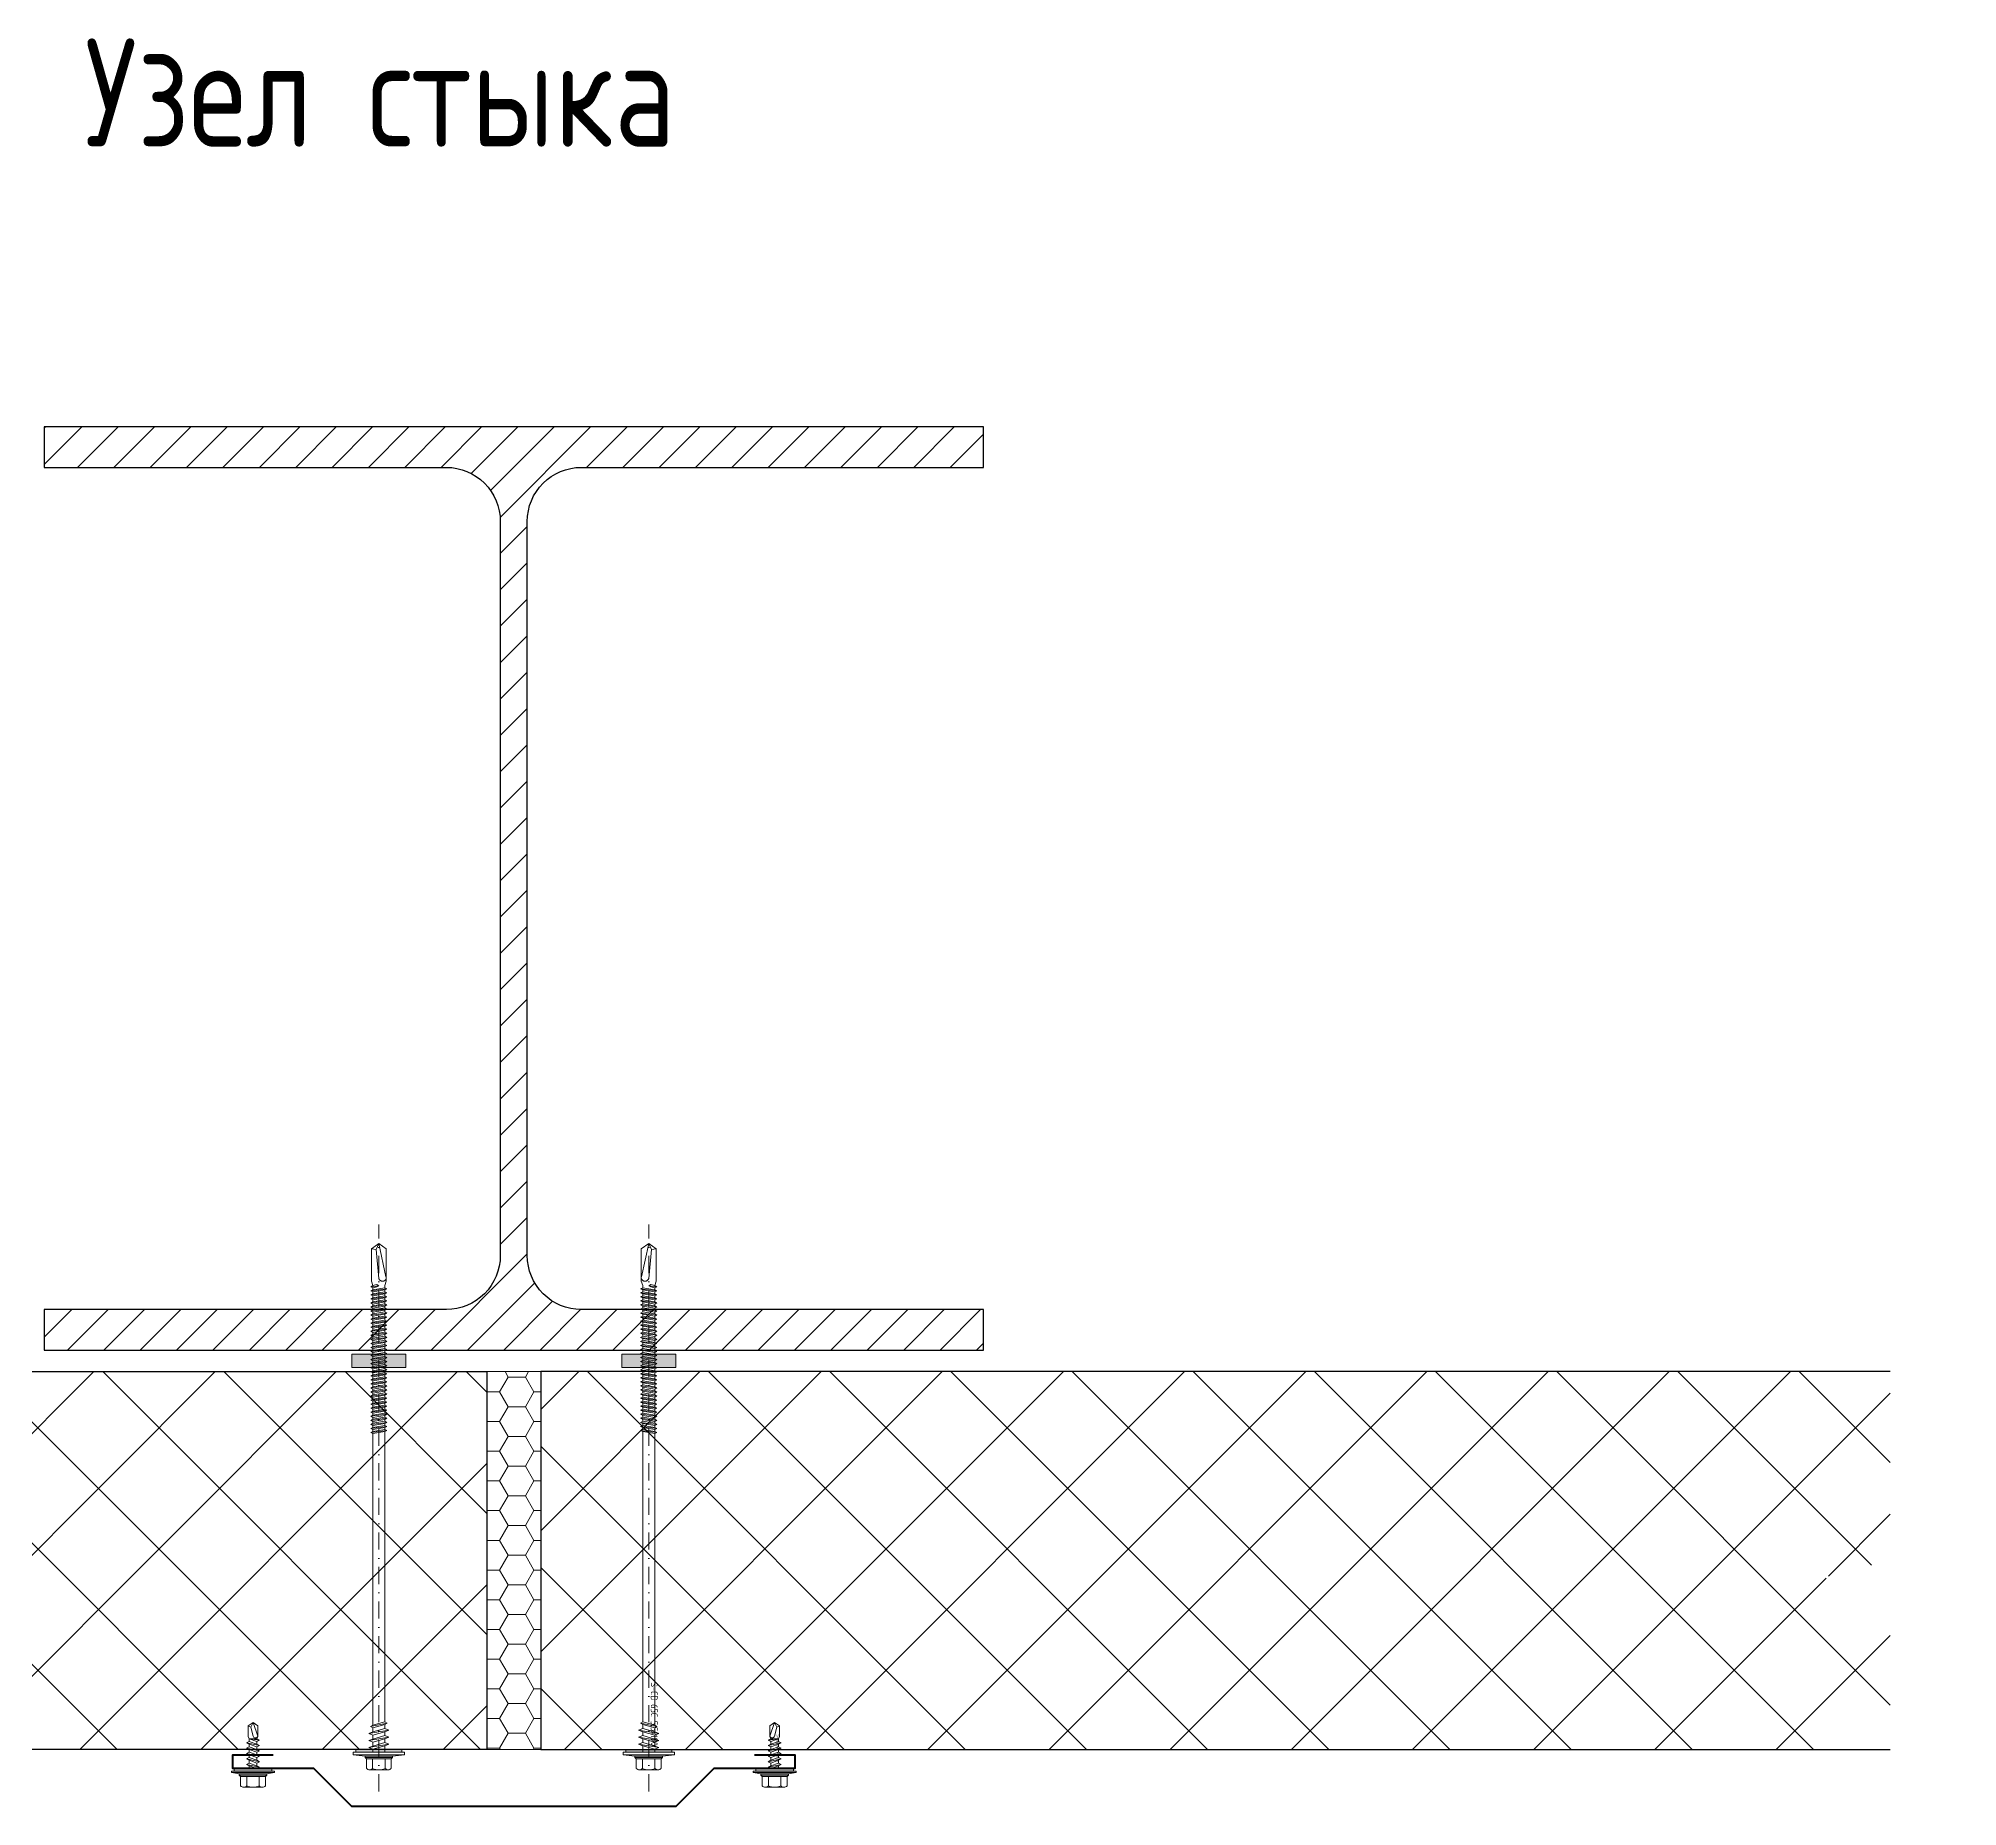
# Model space of a CAD drawing. Header units: millimetres. Extents: x -351329 to 406471, y -253833 to 111767.
# Drawn here: x -246824 to -246113, y -188530 to -187875 of the extents above; entities that cross this region are included whole.
import ezdxf

# ---------------------------------------------------------------- set-up
doc = ezdxf.new("R2010")
doc.units = ezdxf.units.MM
doc.linetypes.add('DASHDOT', pattern=[25.4, 12.7, -6.35, 0, -6.35])
for name, color, linetype, lineweight in [('_Саморез', 12, 'Continuous', 9), ('_Сендвичи', 230, 'Continuous', 30), ('_Текст', 141, 'Continuous', 20), ('_Фасонные эл.', 7, 'Continuous', 40), ('выноска', 7, 'Continuous', 13), ('Нумерация', 91, 'Continuous', 30), ('тонкие', 221, 'Continuous', 13)]:
    doc.layers.add(name, color=color, linetype=linetype, lineweight=lineweight)
doc.styles.add('GOST 2.304', font='CS_Gost2304.shx')
doc.styles.add('Museo sans', font='CS_Gost2304.shx')
doc.dimstyles.new('SPDS', dxfattribs={"dimscale": 100, "dimtxt": 2.5, "dimasz": 2.5, "dimexe": 1.25, "dimexo": 0.625, "dimtad": 1, "dimdec": 0, "dimrnd": 0.001, "dimtxsty": 'GOST 2.304', "dimblk": 'OBLIQUE', "dimcen": 2.5, "dimdle": 2, "dimadec": 0, "dimazin": 2, "dimtfac": 0.75, "dimtdec": 0, "dimtmove": 1, "dimatfit": 3, "dimfxl": 1, "dimtolj": 1, "dimarcsym": 0})
pattern_1 = [(45, (-264515.524, -170159.844), (-22.45064, 22.45064), []), (135, (-264515.524, -170159.844), (-22.45064, -22.45064), [])]

# ---------------------------------------------------------------- blocks, each defined once
blk = doc.blocks.new('*D723')
at = {"layer": 'Defpoints', "color": 0, "transparency": 16777216}
for p in [(0, 2.5), (0, -187.5), (0, -187.5)]:
    blk.add_point(p, dxfattribs=at)
at = {"layer": 'Defpoints', "color": 0, "transparency": 16777216, "insert": (-2.02, -13.1), "char_height": 2.5, "attachment_point": 5, "rotation": 90, "style": 'GOST 2.304'}
blk.add_mtext('\\A1;S-CD 65C 5.5х190', dxfattribs=at)
blk = doc.blocks.new('_Oblique')
at = {"layer": 'выноска', "color": 0, "lineweight": -2}
blk.add_line((-0.5, -0.5), (0.5, 0.5), dxfattribs=at)
blk = doc.blocks.new('*D728')
at = {"layer": 'Defpoints', "color": 0, "transparency": 16777216}
for p in [(0, 2), (0, -17), (0, -17)]:
    blk.add_point(p, dxfattribs=at)
at = {"layer": 'Defpoints', "color": 0, "transparency": 16777216, "insert": (-1.18, -7.5), "char_height": 1, "attachment_point": 5, "rotation": 90, "style": 'GOST 2.304'}
blk.add_mtext('\\A1;S-MD 53Z 4.8х19', dxfattribs=at)
blk = doc.blocks.new('*U722')
at = {"layer": '_Саморез'}
h = blk.add_hatch(color=256, dxfattribs=at)
h.paths.add_polyline_path([(8.5, 0), (8.5, 1), (0, 1), (0, 0)])
h.paths.add_polyline_path([(-8.5, 1), (-8.5, 0), (0, 0), (0, 1)])
for p, q in [((3.75, -2), (-3.75, -0.7)), ((3.75, -4.6), (-3.75, -3.3)), ((3.75, -7.2), (-3.75, -5.9)), ((3.05, -9.8), (-3.05, -8.5)), ((3, -118.2), (-3, -117.45)), ((3, -119.7), (-3, -118.95)), ((3, -121.2), (-3, -120.45)), ((3, -122.7), (-3, -121.95)), ((3, -124.2), (-3, -123.45)), ((3, -125.7), (-3, -124.95)), ((3, -127.2), (-3, -126.45)), ((3, -128.7), (-3, -127.95)), ((3, -130.2), (-3, -129.45)), ((3, -131.7), (-3, -130.95)), ((3, -133.2), (-3, -132.45)), ((3, -134.7), (-3, -133.95)), ((3, -136.2), (-3, -135.45)), ((3, -137.7), (-3, -136.95)), ((3, -139.2), (-3, -138.45)), ((3, -140.7), (-3, -139.95)), ((3, -142.2), (-3, -141.45)), ((3, -143.7), (-3, -142.95)), ((3, -145.2), (-3, -144.45)), ((3, -146.7), (-3, -145.95)), ((3, -148.2), (-3, -147.45)), ((3, -149.7), (-3, -148.95)), ((3, -151.2), (-3, -150.45)), ((3, -152.7), (-3, -151.95)), ((3, -154.2), (-3, -153.45)), ((3, -155.7), (-3, -154.95)), ((3, -157.2), (-3, -156.45)), ((3, -158.7), (-3, -157.95)), ((3, -160.2), (-3, -159.45)), ((3, -161.7), (-3, -160.95)), ((3, -163.2), (-3, -162.45)), ((3, -164.7), (-3, -163.95)), ((3, -166.2), (-3, -165.45)), ((3, -167.7), (-3, -166.95)), ((3, -169.2), (-3, -168.45)), ((3, -170.7), (-3, -169.95)), ((0, -171.825), (-3, -171.45))]:
    blk.add_line(p, q, dxfattribs=at)
at = {"layer": '_Саморез', "linetype": 'DASHDOT', "ltscale": 0.5}
blk.add_lwpolyline([(0, 15.5), (0, -194.5)], dxfattribs=at)
at = {"layer": '_Саморез'}
for points in [[(-3.45, 7.5), (3.45, 7.5)], [(9.5, 2), (5.1, 2.5), (-5.1, 2.5), (-9.5, 2), (9.5, 2)], [(9.5, 1), (-9.5, 1), (-9.5, 2), (9.5, 2), (9.5, 1)], [(5.1, 3), (4.6, 3.5), (-4.6, 3.5), (-5.1, 3), (5.1, 3)], [(5.1, 2.5), (5.1, 3), (-5.1, 3), (-5.1, 2.5), (5.1, 2.5)], [(-4.6, 3.5), (-4.6, 7)], [(-2.3, 3.5), (-2.3, 7)], [(-2.25, 1), (-2.25, -0.1)], [(2.25, 1), (2.25, -1.4)], [(2.3, 3.5), (2.3, 7)], [(4.6, 7), (4.6, 3.5)], [(-2.25, -1.3), (-2.25, -2.7)], [(-2.25, -3.9), (-2.25, -5.3)], [(-2.25, -6.5), (-2.25, -8)], [(2.25, -2.6), (2.25, -4)], [(2.25, -5.2), (2.25, -6.6)], [(-2.25, -9), (-2.25, -117.05)], [(2.25, -7.8), (2.25, -9.3)], [(2.25, -10.3), (2.25, -117.8)], [(-2.25, -117.85), (-2.25, -118.55)], [(-2.25, -119.35), (-2.25, -120.05)], [(-2.25, -120.85), (-2.25, -121.55)], [(2.25, -118.6), (2.25, -119.3)], [(2.25, -120.1), (2.25, -120.8)], [(-2.25, -122.35), (-2.25, -123.05)], [(-2.25, -123.85), (-2.25, -124.55)], [(-2.25, -125.35), (-2.25, -126.05)], [(-2.25, -126.85), (-2.25, -127.55)], [(2.25, -121.6), (2.25, -122.3)], [(2.25, -123.1), (2.25, -123.8)], [(2.25, -124.6), (2.25, -125.3)], [(2.25, -126.1), (2.25, -126.8)], [(2.25, -127.6), (2.25, -128.3)], [(-2.25, -128.35), (-2.25, -129.05)], [(-2.25, -129.85), (-2.25, -130.55)], [(-2.25, -131.35), (-2.25, -132.05)], [(-2.25, -132.85), (-2.25, -133.55)], [(-2.25, -134.35), (-2.25, -135.05)], [(2.25, -129.1), (2.25, -129.8)], [(2.25, -130.6), (2.25, -131.3)], [(2.25, -132.1), (2.25, -132.8)], [(2.25, -133.6), (2.25, -134.3)], [(2.25, -135.1), (2.25, -135.8)], [(-2.25, -135.85), (-2.25, -136.55)], [(-2.25, -137.35), (-2.25, -138.05)], [(-2.25, -138.85), (-2.25, -139.55)], [(-2.25, -140.35), (-2.25, -141.05)], [(-2.25, -141.85), (-2.25, -142.55)], [(2.25, -136.6), (2.25, -137.3)], [(2.25, -138.1), (2.25, -138.8)], [(2.25, -139.6), (2.25, -140.3)], [(2.25, -141.1), (2.25, -141.8)], [(-2.25, -143.35), (-2.25, -144.05)], [(-2.25, -144.85), (-2.25, -145.55)], [(-2.25, -146.35), (-2.25, -147.05)], [(-2.25, -147.85), (-2.25, -148.55)], [(2.25, -142.6), (2.25, -143.3)], [(2.25, -144.1), (2.25, -144.8)], [(2.25, -145.6), (2.25, -146.3)], [(2.25, -147.1), (2.25, -147.8)], [(2.25, -148.6), (2.25, -149.3)], [(-2.25, -149.35), (-2.25, -150.05)], [(-2.25, -150.85), (-2.25, -151.55)], [(-2.25, -152.35), (-2.25, -153.05)], [(-2.25, -153.85), (-2.25, -154.55)], [(-2.25, -155.35), (-2.25, -156.05)], [(2.25, -150.1), (2.25, -150.8)], [(2.25, -151.6), (2.25, -152.3)], [(2.25, -153.1), (2.25, -153.8)], [(2.25, -154.6), (2.25, -155.3)], [(2.25, -156.1), (2.25, -156.8)], [(-2.25, -156.85), (-2.25, -157.55)], [(-2.25, -158.35), (-2.25, -159.05)], [(-2.25, -159.85), (-2.25, -160.55)], [(-2.25, -161.35), (-2.25, -162.05)], [(-2.25, -162.85), (-2.25, -163.55)], [(2.25, -157.6), (2.25, -158.3)], [(2.25, -159.1), (2.25, -159.8)], [(2.25, -160.6), (2.25, -161.3)], [(2.25, -162.1), (2.25, -162.8)], [(-2.25, -164.35), (-2.25, -165.05)], [(-2.25, -165.85), (-2.25, -166.55)], [(-2.25, -167.35), (-2.25, -168.05)], [(-2.25, -168.85), (-2.25, -169.55)], [(-2.25, -170.35), (-2.25, -171.05)], [(2.25, -163.6), (2.25, -164.3)], [(2.25, -165.1), (2.25, -165.8)], [(2.25, -166.6), (2.25, -167.3)], [(2.25, -168.1), (2.25, -168.8)], [(2.25, -169.6), (2.25, -170.3)], [(-2.75, -173.5), (-2.25, -171.85)], [(2.25, -171.1), (2.25, -171.85)], [(2.75, -173.5), (2.25, -171.85)], [(0, -187.5), (-2.75, -185.5)], [(0, -187.5), (2.75, -185.5)]]:
    blk.add_lwpolyline(points, dxfattribs=at)
for points in [[(8.5, 0), (-8.5, 0), (-8.5, 1), (8.5, 1)], [(-2.25, -0.1), (2.25, -1.4), (3.75, -2), (2.25, -2.6), (-2.25, -1.3), (-3.75, -0.7)], [(-2.25, -2.7), (2.25, -4), (3.75, -4.6), (2.25, -5.2), (-2.25, -3.9), (-3.75, -3.3)], [(-2.25, -5.3), (2.25, -6.6), (3.75, -7.2), (2.25, -7.8), (-2.25, -6.5), (-3.75, -5.9)], [(-2.25, -8), (2.25, -9.3), (3.05, -9.8), (2.25, -10.3), (-2.25, -9), (-3.05, -8.5)], [(-2.25, -117.05), (2.25, -117.8), (3, -118.2), (2.25, -118.6), (-2.25, -117.85), (-3, -117.45)], [(-2.25, -118.55), (2.25, -119.3), (3, -119.7), (2.25, -120.1), (-2.25, -119.35), (-3, -118.95)], [(-2.25, -120.05), (2.25, -120.8), (3, -121.2), (2.25, -121.6), (-2.25, -120.85), (-3, -120.45)], [(-2.25, -121.55), (2.25, -122.3), (3, -122.7), (2.25, -123.1), (-2.25, -122.35), (-3, -121.95)], [(-2.25, -123.05), (2.25, -123.8), (3, -124.2), (2.25, -124.6), (-2.25, -123.85), (-3, -123.45)], [(-2.25, -124.55), (2.25, -125.3), (3, -125.7), (2.25, -126.1), (-2.25, -125.35), (-3, -124.95)], [(-2.25, -126.05), (2.25, -126.8), (3, -127.2), (2.25, -127.6), (-2.25, -126.85), (-3, -126.45)], [(-2.25, -127.55), (2.25, -128.3), (3, -128.7), (2.25, -129.1), (-2.25, -128.35), (-3, -127.95)], [(-2.25, -129.05), (2.25, -129.8), (3, -130.2), (2.25, -130.6), (-2.25, -129.85), (-3, -129.45)], [(-2.25, -130.55), (2.25, -131.3), (3, -131.7), (2.25, -132.1), (-2.25, -131.35), (-3, -130.95)], [(-2.25, -132.05), (2.25, -132.8), (3, -133.2), (2.25, -133.6), (-2.25, -132.85), (-3, -132.45)], [(-2.25, -133.55), (2.25, -134.3), (3, -134.7), (2.25, -135.1), (-2.25, -134.35), (-3, -133.95)], [(-2.25, -135.05), (2.25, -135.8), (3, -136.2), (2.25, -136.6), (-2.25, -135.85), (-3, -135.45)], [(-2.25, -136.55), (2.25, -137.3), (3, -137.7), (2.25, -138.1), (-2.25, -137.35), (-3, -136.95)], [(-2.25, -138.05), (2.25, -138.8), (3, -139.2), (2.25, -139.6), (-2.25, -138.85), (-3, -138.45)], [(-2.25, -139.55), (2.25, -140.3), (3, -140.7), (2.25, -141.1), (-2.25, -140.35), (-3, -139.95)], [(-2.25, -141.05), (2.25, -141.8), (3, -142.2), (2.25, -142.6), (-2.25, -141.85), (-3, -141.45)], [(-2.25, -142.55), (2.25, -143.3), (3, -143.7), (2.25, -144.1), (-2.25, -143.35), (-3, -142.95)], [(-2.25, -144.05), (2.25, -144.8), (3, -145.2), (2.25, -145.6), (-2.25, -144.85), (-3, -144.45)], [(-2.25, -145.55), (2.25, -146.3), (3, -146.7), (2.25, -147.1), (-2.25, -146.35), (-3, -145.95)], [(-2.25, -147.05), (2.25, -147.8), (3, -148.2), (2.25, -148.6), (-2.25, -147.85), (-3, -147.45)], [(-2.25, -148.55), (2.25, -149.3), (3, -149.7), (2.25, -150.1), (-2.25, -149.35), (-3, -148.95)], [(-2.25, -150.05), (2.25, -150.8), (3, -151.2), (2.25, -151.6), (-2.25, -150.85), (-3, -150.45)], [(-2.25, -151.55), (2.25, -152.3), (3, -152.7), (2.25, -153.1), (-2.25, -152.35), (-3, -151.95)], [(-2.25, -153.05), (2.25, -153.8), (3, -154.2), (2.25, -154.6), (-2.25, -153.85), (-3, -153.45)], [(-2.25, -154.55), (2.25, -155.3), (3, -155.7), (2.25, -156.1), (-2.25, -155.35), (-3, -154.95)], [(-2.25, -156.05), (2.25, -156.8), (3, -157.2), (2.25, -157.6), (-2.25, -156.85), (-3, -156.45)], [(-2.25, -157.55), (2.25, -158.3), (3, -158.7), (2.25, -159.1), (-2.25, -158.35), (-3, -157.95)], [(-2.25, -159.05), (2.25, -159.8), (3, -160.2), (2.25, -160.6), (-2.25, -159.85), (-3, -159.45)], [(-2.25, -160.55), (2.25, -161.3), (3, -161.7), (2.25, -162.1), (-2.25, -161.35), (-3, -160.95)], [(-2.25, -162.05), (2.25, -162.8), (3, -163.2), (2.25, -163.6), (-2.25, -162.85), (-3, -162.45)], [(-2.25, -163.55), (2.25, -164.3), (3, -164.7), (2.25, -165.1), (-2.25, -164.35), (-3, -163.95)], [(-2.25, -165.05), (2.25, -165.8), (3, -166.2), (2.25, -166.6), (-2.25, -165.85), (-3, -165.45)], [(-2.25, -166.55), (2.25, -167.3), (3, -167.7), (2.25, -168.1), (-2.25, -167.35), (-3, -166.95)], [(-2.25, -168.05), (2.25, -168.8), (3, -169.2), (2.25, -169.6), (-2.25, -168.85), (-3, -168.45)], [(-2.25, -169.55), (2.25, -170.3), (3, -170.7), (2.25, -171.1), (-2.25, -170.35), (-3, -169.95)], [(-2.25, -171.05), (-0.75, -171.425), (0, -171.825), (-0.75, -172.225), (-2.25, -171.85), (-3, -171.45)]]:
    blk.add_lwpolyline(points, close=True, dxfattribs=at)
at = {"layer": '_Саморез', "linetype": 'DASHDOT'}
for points in [[(-2.75, -185.5), (-2.75, -173.5)], [(-1, -185.2), (0, -174.5)], [(0, -187.5), (2.75, -174.5)], [(2.75, -185.5), (2.75, -173.5)], [(-2.75, -185.5), (-1, -185.2)], [(-1, -185.2), (0, -187.5)]]:
    blk.add_lwpolyline(points, dxfattribs=at)
at = {"layer": '_Саморез'}
for centre, radius, start, end in [((-3.45, 5.927), 1.573, 43.002869, 136.997131), ((0, 1.96), 5.54, 65.470453, 114.529547), ((3.45, 5.927), 1.573, 43.002869, 136.997131)]:
    blk.add_arc(centre, radius, start, end, dxfattribs=at)
at = {"layer": '_Саморез', "linetype": 'DASHDOT'}
blk.add_arc((1.375, -174.945), 1.445, 17.945253, 162.054747, dxfattribs=at)
at = {"layer": 'Defpoints', "color": 1}
dim = blk.add_linear_dim(base=(0, -187.5), p1=(0, 2.5), p2=(0, -187.5), angle=270, text='S-CD 65C 5.5х<>', dimstyle='SPDS', override={"dimscale": 1, "dimdec": 2, "dimlfac": 1, "dimtxsty": 'GOST 2.304', "dimse1": 1, "dimse2": 1, "dimsd1": 1, "dimsd2": 1, "dimtdec": 2, "dimtolj": 1}, dxfattribs=at)
dim.commit()
dim.dimension.update_dxf_attribs({"geometry": '*D723', "text_midpoint": (0, -13.1), "dimtype": 160})
blk = doc.blocks.new('*U726')
at = {"layer": '_Саморез'}
blk.add_hatch(color=256, dxfattribs=at).paths.add_polyline_path([(-7, 0), (7, 0), (7, 1), (-7, 1)])
for p, q in [((-2.4, -1.5), (2.4, -0.5)), ((-2.4, -3.5), (2.4, -2.5)), ((-2.4, -5.5), (2.4, -4.5)), ((-2.4, -7.5), (2.4, -6.5)), ((-2.4, -9.5), (2.4, -8.5)), ((-1.4, -11), (2.4, -10.5)), ((1.4, -11), (-1.4, -11))]:
    blk.add_line(p, q, dxfattribs=at)
for points in [[(-8, 1.5), (-5.1, 2), (5.1, 2), (8, 1.5), (-8, 1.5)], [(-8, 1), (8, 1), (8, 1.5), (-8, 1.5), (-8, 1)], [(-5.1, 2.5), (-4.6, 3), (4.6, 3), (5.1, 2.5), (-5.1, 2.5)], [(-5.1, 2), (-5.1, 2.5), (5.1, 2.5), (5.1, 2), (-5.1, 2)], [(-4.6, 6.5), (-4.6, 3)], [(3.45, 7), (-3.45, 7)], [(-2.3, 3), (-2.3, 6.5)], [(-1.4, 0), (-1.4, -1)], [(-1.4, -1), (1.4, 0)], [(2.4, -0.5), (1.4, 0)], [(2.3, 3), (2.3, 6.45)], [(4.6, 6.5), (4.6, 3)], [(-2.4, -1.5), (-1.4, -1)], [(-2.4, -1.5), (-1.4, -2)], [(-2.4, -3.5), (-1.4, -3)], [(-2.4, -3.5), (-1.4, -4)], [(-2.4, -5.5), (-1.4, -5)], [(-2.4, -5.5), (-1.4, -6)], [(-2.4, -7.5), (-1.4, -7)], [(-1.4, -2), (1.4, -1)], [(-1.4, -2), (-1.4, -3)], [(-1.4, -3), (1.4, -2)], [(-1.4, -4), (1.4, -3)], [(-1.4, -4), (-1.4, -5)], [(-1.4, -5), (1.4, -4)], [(-1.4, -6), (1.4, -5)], [(-1.4, -6), (-1.4, -7)], [(-1.4, -7), (1.4, -6)], [(-1.4, -8), (1.4, -7)], [(2.4, -0.5), (1.4, -1)], [(1.4, -1), (1.4, -2)], [(2.4, -2.5), (1.4, -2)], [(2.4, -2.5), (1.4, -3)], [(1.4, -3), (1.4, -4)], [(2.4, -4.5), (1.4, -4)], [(2.4, -4.5), (1.4, -5)], [(1.4, -5), (1.4, -6)], [(2.4, -6.5), (1.4, -6)], [(2.4, -6.5), (1.4, -7)], [(1.4, -7), (1.4, -8)], [(-2.4, -7.5), (-1.4, -8)], [(-2.4, -9.5), (-1.4, -9)], [(-2.4, -9.5), (-1.4, -10)], [(-1.4, -11), (-1.8, -11.8), (-1.8, -15.8)], [(-1.4, -8), (-1.4, -9)], [(-1.4, -9), (1.4, -8)], [(-1.4, -10), (1.4, -9)], [(-1.4, -10), (-1.4, -11)], [(-1.4, -11), (1.4, -10)], [(-0.8, -15.3), (0, -11.9)], [(0, -17), (1.8, -11.9)], [(2.4, -8.5), (1.4, -8)], [(2.4, -8.5), (1.4, -9)], [(1.4, -9), (1.4, -10)], [(2.4, -10.5), (1.4, -10)], [(2.4, -10.5), (1.4, -11)], [(1.4, -11), (1.8, -11.8), (1.8, -15.8)], [(-1.8, -15.8), (-0.8, -15.3)], [(0, -17), (-1.8, -15.8)], [(-0.8, -15.3), (0, -17)], [(0, -17), (1.8, -15.8)]]:
    blk.add_lwpolyline(points, dxfattribs=at)
blk.add_lwpolyline([(-7, 0), (7, 0), (7, 1), (-7, 1)], close=True, dxfattribs=at)
for centre, radius, start, end in [((-3.45, 5.43), 1.57, 43.00287, 136.99713), ((0, 1.46), 5.54, 65.47045, 114.52955), ((3.45, 5.43), 1.57, 43.00287, 136.99713), ((0.9, -12.27), 0.975, 22.61986, 157.38014)]:
    blk.add_arc(centre, radius, start, end, dxfattribs=at)
at = {"layer": 'Defpoints'}
dim = blk.add_linear_dim(base=(0, -17), p1=(0, 2), p2=(0, -17), angle=90, text='S-MD 53Z 4.8х<>', dimstyle='SPDS', override={"dimscale": 1, "dimtxt": 1, "dimse1": 1, "dimse2": 1, "dimsd1": 1, "dimsd2": 1}, dxfattribs=at)
dim.commit()
dim.dimension.update_dxf_attribs({"geometry": '*D728', "text_midpoint": (-1.18, -7.5)})

msp = doc.modelspace()

# ---------------------------------------------------------------- hatches: boundary and pattern name
at = {"layer": 'тонкие', "ltscale": 10}
h = msp.add_hatch(dxfattribs=at)
h.set_pattern_fill('ANSI31', color=256, scale=3)
h.set_pattern_definition([(45, (-264690.425, -170366.351), (-6.735192, 6.735192), [])])
h.paths.add_polyline_path([(-246822, -188018.91), (-246822, -188033.91), (-246673, -188033.91, -0.414214), (-246653, -188053.91), (-246653, -188325.91, -0.414214), (-246673, -188345.91), (-246822, -188345.91), (-246822, -188360.91), (-246474, -188360.91), (-246474, -188345.91), (-246623, -188345.91, -0.414214), (-246643, -188325.91), (-246643, -188053.91, -0.414214), (-246623, -188033.91), (-246474, -188033.91), (-246474, -188018.91)])
h = msp.add_hatch(color=256, dxfattribs=at)
h.dxf.hatch_style = 1
h.paths.add_polyline_path([(-246688, -188367.41), (-246688, -188362.41), (-246708, -188362.41), (-246708, -188367.41)])
h = msp.add_hatch(color=256, dxfattribs=at)
h.dxf.hatch_style = 1
h.paths.add_polyline_path([(-246588, -188367.41), (-246588, -188362.41), (-246608, -188362.41), (-246608, -188367.41)])
h = msp.add_hatch(dxfattribs=at)
h.set_pattern_fill('ANSI37', color=256, scale=10)
h.set_pattern_definition(pattern_1)
h.paths.add_polyline_path([(-246658, -188508.91), (-246658, -188368.91), (-247158, -188368.91), (-247158, -188426.41), (-247133, -188432.66), (-247183, -188445.16), (-247158, -188451.41), (-247158, -188508.91)])
h = msp.add_hatch(dxfattribs=at)
h.set_pattern_fill('HONEY', color=256, scale=2)
h.set_pattern_definition([(0, (-264690.425, -170366.351), (9.525, 5.4992613), [6.35, -12.7]), (120, (-264690.425, -170366.351), (-9.525, 5.4992613), [6.35, -12.7]), (60, (-264690.425, -170366.351), (2e-08, 10.9985226), [-12.7, 6.35])])
h.paths.add_polyline_path([(-246638, -188368.91), (-246658, -188368.91), (-246658, -188508.91), (-246638, -188508.91)])
h = msp.add_hatch(dxfattribs=at)
h.set_pattern_fill('ANSI37', color=256, scale=10)
h.set_pattern_definition(pattern_1)
h.paths.add_polyline_path([(-246138, -188508.91), (-246138, -188451.41), (-246163, -188445.16), (-246113, -188432.66), (-246138, -188426.41), (-246138, -188368.91), (-246638, -188368.91), (-246638, -188508.91)])

# ---------------------------------------------------------------- linework, layer by layer
at = {"lineweight": 25}
msp.add_lwpolyline([(-246653, -188053.91), (-246653, -188325.91, -0.414214), (-246673, -188345.91), (-246822, -188345.91), (-246822, -188360.91), (-246474, -188360.91), (-246474, -188345.91), (-246623, -188345.91, -0.414214), (-246643, -188325.91), (-246643, -188053.91, -0.414214), (-246623, -188033.91), (-246474, -188033.91), (-246474, -188018.91), (-246822, -188018.91), (-246822, -188033.91), (-246673, -188033.91, -0.414214)], format="xyb", close=True, dxfattribs=at)
at = {"layer": '_Сендвичи', "ltscale": 10}
for points in [[(-247158, -188368.91), (-246658, -188368.91), (-246658, -188508.91), (-247158, -188508.91)], [(-246138, -188368.91), (-246638, -188368.91), (-246638, -188508.91), (-246138, -188508.91)]]:
    msp.add_lwpolyline(points, dxfattribs=at)
at = {"layer": '_Фасонные эл.', "ltscale": 10}
msp.add_lwpolyline([(-246558.86, -188510.91), (-246543.86, -188510.91), (-246543.86, -188515.91), (-246573.86, -188515.91), (-246588, -188530.06), (-246708, -188530.06), (-246722.14, -188515.91), (-246752.14, -188515.91), (-246752.14, -188510.91), (-246737.14, -188510.91)], dxfattribs=at)
at = {"layer": 'тонкие', "ltscale": 10}
for p, q in [((-246658, -188368.91), (-246638, -188368.91)), ((-246658, -188508.91), (-246638, -188508.91))]:
    msp.add_line(p, q, dxfattribs=at)
for points in [[(-246708, -188367.41), (-246688, -188367.41), (-246688, -188362.41), (-246708, -188362.41)], [(-246588, -188367.41), (-246608, -188367.41), (-246608, -188362.41), (-246588, -188362.41)]]:
    msp.add_lwpolyline(points, close=True, dxfattribs=at)

# ---------------------------------------------------------------- block references
at = {"layer": 'Нумерация', "ltscale": 100, "xscale": -1, "rotation": 180}
for name, p in [('*U722', (-246698, -188508.91)), ('*U726', (-246744.64, -188515.91))]:
    msp.add_blockref(name, p, dxfattribs=at)
at = {"layer": 'Нумерация', "ltscale": 100, "rotation": 180}
for name, p in [('*U722', (-246598, -188508.91)), ('*U726', (-246551.36, -188515.91))]:
    msp.add_blockref(name, p, dxfattribs=at)

# ---------------------------------------------------------------- texts
at = {"layer": '_Текст', "color": 7, "linetype": 'Continuous', "lineweight": 35, "ltscale": 10, "style": 'Museo sans'}
msp.add_text('Узел стыка', height=40, dxfattribs=at).set_placement((-246807.11, -187915.09))

doc.saveas('drawing.dxf')
